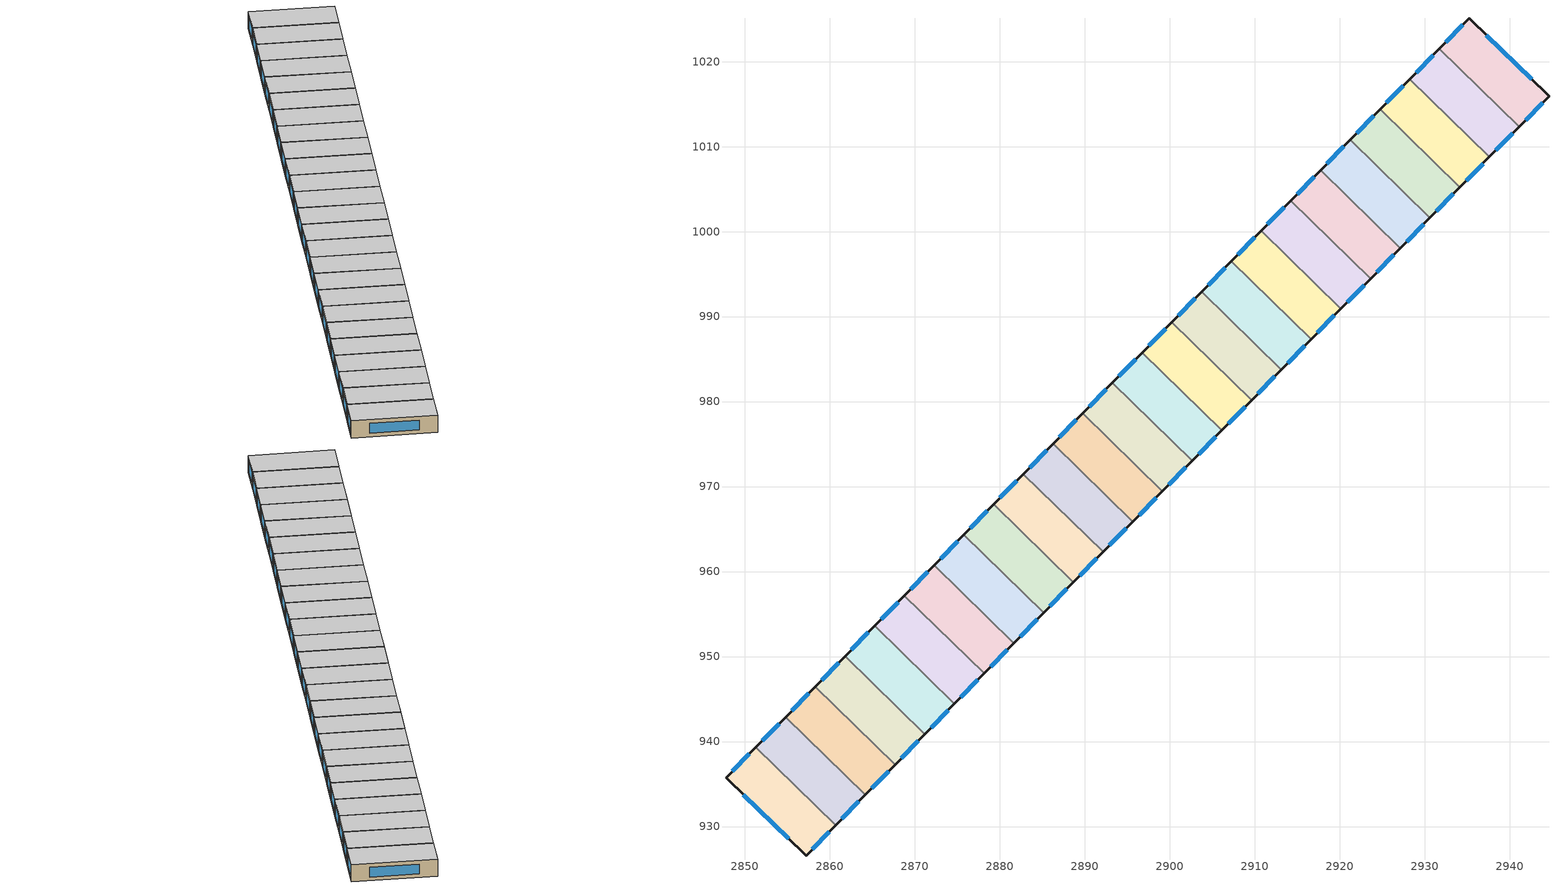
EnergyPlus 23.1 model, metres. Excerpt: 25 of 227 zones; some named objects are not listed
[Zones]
149cfdc3fe25d560_F5_dwelling_0
 floor to 149cfdc3fe25d560_F4_dwelling_0 (EU_floor_Construction): 2944.63,1015.95 2941.12,1012.36 2931.74,1021.53 2935.23,1025.08 z15
 wall outside (EU_wall_Construction): 2941.12,1012.36 2944.63,1015.95 2935.23,1025.08 2931.74,1021.53 z15:18
 wall to 149cfdc3fe25d560_F5_dwelling_1 (EU_wall_Construction): 2931.74,1021.53 2941.12,1012.36 z15:18
 window (EU_Window_Construction): 2934.48,1024.32 2932.49,1022.29 / 2942.62,1017.9 2937.24,1023.13 / 2941.87,1013.12 2943.88,1015.18 z15.64:17.36
 ceiling to 149cfdc3fe25d560_F6_dwelling_0 (EU_floor_Construction): 2941.12,1012.36 2944.63,1015.95 2935.23,1025.08 2931.74,1021.53 z18
149cfdc3fe25d560_F5_dwelling_1
 floor to 149cfdc3fe25d560_F4_dwelling_1 (EU_floor_Construction): 2941.12,1012.36 2937.62,1008.78 2928.25,1017.95 2931.74,1021.53 z15
 wall outside (EU_wall_Construction): 2931.74,1021.53 2928.25,1017.95 / 2937.62,1008.78 2941.12,1012.36 z15:18
 wall to 149cfdc3fe25d560_F5_dwelling_2 (EU_wall_Construction): 2928.25,1017.95 2937.62,1008.78 z15:18
 window (EU_Window_Construction): 2930.99,1020.76 2929,1018.71 / 2938.37,1009.54 2940.37,1011.59 z15.64:17.36
 ceiling to 149cfdc3fe25d560_F6_dwelling_1 (EU_floor_Construction): 2937.62,1008.78 2941.12,1012.36 2931.74,1021.53 2928.25,1017.95 z18
149cfdc3fe25d560_F5_dwelling_10
 floor to 149cfdc3fe25d560_F4_dwelling_10 (EU_floor_Construction): 2909.64,980.18 2906.14,976.6 2896.77,985.77 2900.26,989.35 z15
 wall outside (EU_wall_Construction): 2900.26,989.35 2896.77,985.77 / 2906.14,976.6 2909.64,980.18 z15:18
 wall to 149cfdc3fe25d560_F5_dwelling_11 (EU_wall_Construction): 2896.77,985.77 2906.14,976.6 z15:18
 wall to 149cfdc3fe25d560_F5_dwelling_9 (EU_wall_Construction): 2909.64,980.18 2900.26,989.35 z15:18
 window (EU_Window_Construction): 2899.51,988.58 2897.52,986.54 / 2906.89,977.37 2908.89,979.41 z15.64:17.36
 ceiling to 149cfdc3fe25d560_F6_dwelling_10 (EU_floor_Construction): 2906.14,976.6 2909.64,980.18 2900.26,989.35 2896.77,985.77 z18
149cfdc3fe25d560_F5_dwelling_11
 floor to 149cfdc3fe25d560_F4_dwelling_11 (EU_floor_Construction): 2906.14,976.6 2902.65,973.03 2893.27,982.2 2896.77,985.77 z15
 wall outside (EU_wall_Construction): 2896.77,985.77 2893.27,982.2 / 2902.65,973.03 2906.14,976.6 z15:18
 wall to 149cfdc3fe25d560_F5_dwelling_12 (EU_wall_Construction): 2893.27,982.2 2902.65,973.03 z15:18
 window (EU_Window_Construction): 2896.02,985.01 2894.02,982.97 / 2903.39,973.79 2905.39,975.84 z15.64:17.36
 ceiling to 149cfdc3fe25d560_F6_dwelling_11 (EU_floor_Construction): 2902.65,973.03 2906.14,976.6 2896.77,985.77 2893.27,982.2 z18
149cfdc3fe25d560_F5_dwelling_12
 floor to 149cfdc3fe25d560_F4_dwelling_12 (EU_floor_Construction): 2902.65,973.03 2899.15,969.45 2889.77,978.62 2893.27,982.2 z15
 wall outside (EU_wall_Construction): 2893.27,982.2 2889.77,978.62 / 2899.15,969.45 2902.65,973.03 z15:18
 wall to 149cfdc3fe25d560_F5_dwelling_13 (EU_wall_Construction): 2889.77,978.62 2899.15,969.45 z15:18
 window (EU_Window_Construction): 2892.52,981.43 2890.52,979.39 / 2899.9,970.22 2901.9,972.26 z15.64:17.36
 ceiling to 149cfdc3fe25d560_F6_dwelling_12 (EU_floor_Construction): 2899.15,969.45 2902.65,973.03 2893.27,982.2 2889.77,978.62 z18
149cfdc3fe25d560_F5_dwelling_13
 floor to 149cfdc3fe25d560_F4_dwelling_13 (EU_floor_Construction): 2899.15,969.45 2895.65,965.88 2886.28,975.05 2889.77,978.62 z15
 wall outside (EU_wall_Construction): 2889.77,978.62 2886.28,975.05 / 2895.65,965.88 2899.15,969.45 z15:18
 wall to 149cfdc3fe25d560_F5_dwelling_14 (EU_wall_Construction): 2886.28,975.05 2895.65,965.88 z15:18
 window (EU_Window_Construction): 2889.02,977.86 2887.02,975.82 / 2896.4,966.64 2898.4,968.69 z15.64:17.36
 ceiling to 149cfdc3fe25d560_F6_dwelling_13 (EU_floor_Construction): 2895.65,965.88 2899.15,969.45 2889.77,978.62 2886.28,975.05 z18
149cfdc3fe25d560_F5_dwelling_14
 floor to 149cfdc3fe25d560_F4_dwelling_14 (EU_floor_Construction): 2895.65,965.88 2892.15,962.3 2882.78,971.47 2886.28,975.05 z15
 wall outside (EU_wall_Construction): 2886.28,975.05 2882.78,971.47 / 2892.15,962.3 2895.65,965.88 z15:18
 wall to 149cfdc3fe25d560_F5_dwelling_15 (EU_wall_Construction): 2882.78,971.47 2892.15,962.3 z15:18
 window (EU_Window_Construction): 2885.53,974.28 2883.53,972.24 / 2892.9,963.07 2894.9,965.11 z15.64:17.36
 ceiling to 149cfdc3fe25d560_F6_dwelling_14 (EU_floor_Construction): 2892.15,962.3 2895.65,965.88 2886.28,975.05 2882.78,971.47 z18
149cfdc3fe25d560_F5_dwelling_15
 floor to 149cfdc3fe25d560_F4_dwelling_15 (EU_floor_Construction): 2892.15,962.3 2888.66,958.73 2879.28,967.9 2882.78,971.47 z15
 wall outside (EU_wall_Construction): 2882.78,971.47 2879.28,967.9 / 2888.66,958.73 2892.15,962.3 z15:18
 wall to 149cfdc3fe25d560_F5_dwelling_16 (EU_wall_Construction): 2879.28,967.9 2888.66,958.73 z15:18
 window (EU_Window_Construction): 2882.03,970.71 2880.03,968.67 / 2889.41,959.49 2891.41,961.54 z15.64:17.36
 ceiling to 149cfdc3fe25d560_F6_dwelling_15 (EU_floor_Construction): 2888.66,958.73 2892.15,962.3 2882.78,971.47 2879.28,967.9 z18
149cfdc3fe25d560_F5_dwelling_16
 floor to 149cfdc3fe25d560_F4_dwelling_16 (EU_floor_Construction): 2888.66,958.73 2885.16,955.15 2875.78,964.33 2879.28,967.9 z15
 wall outside (EU_wall_Construction): 2879.28,967.9 2875.78,964.33 / 2885.16,955.15 2888.66,958.73 z15:18
 wall to 149cfdc3fe25d560_F5_dwelling_17 (EU_wall_Construction): 2875.78,964.33 2885.16,955.15 z15:18
 window (EU_Window_Construction): 2878.53,967.14 2876.53,965.09 / 2885.91,955.92 2887.91,957.96 z15.64:17.36
 ceiling to 149cfdc3fe25d560_F6_dwelling_16 (EU_floor_Construction): 2885.16,955.15 2888.66,958.73 2879.28,967.9 2875.78,964.33 z18
149cfdc3fe25d560_F5_dwelling_17
 floor to 149cfdc3fe25d560_F4_dwelling_17 (EU_floor_Construction): 2885.16,955.15 2881.66,951.58 2872.29,960.75 2875.78,964.33 z15
 wall outside (EU_wall_Construction): 2875.78,964.33 2872.29,960.75 / 2881.66,951.58 2885.16,955.15 z15:18
 wall to 149cfdc3fe25d560_F5_dwelling_18 (EU_wall_Construction): 2872.29,960.75 2881.66,951.58 z15:18
 window (EU_Window_Construction): 2875.03,963.56 2873.04,961.52 / 2882.41,952.34 2884.41,954.39 z15.64:17.36
 ceiling to 149cfdc3fe25d560_F6_dwelling_17 (EU_floor_Construction): 2881.66,951.58 2885.16,955.15 2875.78,964.33 2872.29,960.75 z18
149cfdc3fe25d560_F5_dwelling_18
 floor to 149cfdc3fe25d560_F4_dwelling_18 (EU_floor_Construction): 2881.66,951.58 2878.17,948 2868.79,957.18 2872.29,960.75 z15
 wall outside (EU_wall_Construction): 2872.29,960.75 2868.79,957.18 / 2878.17,948 2881.66,951.58 z15:18
 wall to 149cfdc3fe25d560_F5_dwelling_19 (EU_wall_Construction): 2868.79,957.18 2878.17,948 z15:18
 window (EU_Window_Construction): 2871.54,959.99 2869.54,957.94 / 2878.92,948.77 2880.91,950.81 z15.64:17.36
 ceiling to 149cfdc3fe25d560_F6_dwelling_18 (EU_floor_Construction): 2878.17,948 2881.66,951.58 2872.29,960.75 2868.79,957.18 z18
149cfdc3fe25d560_F5_dwelling_19
 floor to 149cfdc3fe25d560_F4_dwelling_19 (EU_floor_Construction): 2878.17,948 2874.67,944.43 2865.29,953.6 2868.79,957.18 z15
 wall outside (EU_wall_Construction): 2868.79,957.18 2865.29,953.6 / 2874.67,944.43 2878.17,948 z15:18
 wall to 149cfdc3fe25d560_F5_dwelling_20 (EU_wall_Construction): 2865.29,953.6 2874.67,944.43 z15:18
 window (EU_Window_Construction): 2868.04,956.41 2866.04,954.37 / 2875.42,945.2 2877.42,947.24 z15.64:17.36
 ceiling to 149cfdc3fe25d560_F6_dwelling_19 (EU_floor_Construction): 2874.67,944.43 2878.17,948 2868.79,957.18 2865.29,953.6 z18
149cfdc3fe25d560_F5_dwelling_2
 floor to 149cfdc3fe25d560_F4_dwelling_2 (EU_floor_Construction): 2937.62,1008.78 2934.12,1005.2 2924.75,1014.38 2928.25,1017.95 z15
 wall outside (EU_wall_Construction): 2928.25,1017.95 2924.75,1014.38 / 2934.12,1005.2 2937.62,1008.78 z15:18
 wall to 149cfdc3fe25d560_F5_dwelling_3 (EU_wall_Construction): 2924.75,1014.38 2934.12,1005.2 z15:18
 window (EU_Window_Construction): 2927.5,1017.18 2925.5,1015.14 / 2934.87,1005.97 2936.87,1008.01 z15.64:17.36
 ceiling to 149cfdc3fe25d560_F6_dwelling_2 (EU_floor_Construction): 2934.12,1005.2 2937.62,1008.78 2928.25,1017.95 2924.75,1014.38 z18
149cfdc3fe25d560_F5_dwelling_20
 floor to 149cfdc3fe25d560_F4_dwelling_20 (EU_floor_Construction): 2874.67,944.43 2871.17,940.86 2861.8,950.03 2865.29,953.6 z15
 wall outside (EU_wall_Construction): 2865.29,953.6 2861.8,950.03 / 2871.17,940.86 2874.67,944.43 z15:18
 wall to 149cfdc3fe25d560_F5_dwelling_21 (EU_wall_Construction): 2861.8,950.03 2871.17,940.86 z15:18
 window (EU_Window_Construction): 2864.54,952.84 2862.55,950.8 / 2871.92,941.62 2873.92,943.67 z15.64:17.36
 ceiling to 149cfdc3fe25d560_F6_dwelling_20 (EU_floor_Construction): 2871.17,940.86 2874.67,944.43 2865.29,953.6 2861.8,950.03 z18
149cfdc3fe25d560_F5_dwelling_21
 floor to 149cfdc3fe25d560_F4_dwelling_21 (EU_floor_Construction): 2871.17,940.86 2867.68,937.28 2858.3,946.46 2861.8,950.03 z15
 wall outside (EU_wall_Construction): 2861.8,950.03 2858.3,946.46 / 2867.68,937.28 2871.17,940.86 z15:18
 wall to 149cfdc3fe25d560_F5_dwelling_22 (EU_wall_Construction): 2858.3,946.46 2867.68,937.28 z15:18
 window (EU_Window_Construction): 2861.05,949.26 2859.05,947.22 / 2868.43,938.05 2870.43,940.09 z15.64:17.36
 ceiling to 149cfdc3fe25d560_F6_dwelling_21 (EU_floor_Construction): 2867.68,937.28 2871.17,940.86 2861.8,950.03 2858.3,946.46 z18
149cfdc3fe25d560_F5_dwelling_22
 floor to 149cfdc3fe25d560_F4_dwelling_22 (EU_floor_Construction): 2867.68,937.28 2864.18,933.71 2854.8,942.88 2858.3,946.46 z15
 wall outside (EU_wall_Construction): 2858.3,946.46 2854.8,942.88 / 2864.18,933.71 2867.68,937.28 z15:18
 wall to 149cfdc3fe25d560_F5_dwelling_23 (EU_wall_Construction): 2854.8,942.88 2864.18,933.71 z15:18
 window (EU_Window_Construction): 2857.55,945.69 2855.55,943.65 / 2864.93,934.47 2866.93,936.52 z15.64:17.36
 ceiling to 149cfdc3fe25d560_F6_dwelling_22 (EU_floor_Construction): 2864.18,933.71 2867.68,937.28 2858.3,946.46 2854.8,942.88 z18
149cfdc3fe25d560_F5_dwelling_23
 floor to 149cfdc3fe25d560_F4_dwelling_23 (EU_floor_Construction): 2864.18,933.71 2860.68,930.13 2851.31,939.31 2854.8,942.88 z15
 wall outside (EU_wall_Construction): 2854.8,942.88 2851.31,939.31 / 2860.68,930.13 2864.18,933.71 z15:18
 wall to 149cfdc3fe25d560_F5_dwelling_24 (EU_wall_Construction): 2851.31,939.31 2860.68,930.13 z15:18
 window (EU_Window_Construction): 2854.05,942.12 2852.06,940.07 / 2861.43,930.9 2863.43,932.94 z15.64:17.36
 ceiling to 149cfdc3fe25d560_F6_dwelling_23 (EU_floor_Construction): 2860.68,930.13 2864.18,933.71 2854.8,942.88 2851.31,939.31 z18
149cfdc3fe25d560_F5_dwelling_24
 floor to 149cfdc3fe25d560_F4_dwelling_24 (EU_floor_Construction): 2860.68,930.13 2857.21,926.58 2847.79,935.72 2851.31,939.31 z15
 wall outside (EU_wall_Construction): 2851.31,939.31 2847.79,935.72 2857.21,926.58 2860.68,930.13 z15:18
 window (EU_Window_Construction): 2849.81,933.76 2855.19,928.54 / 2850.55,938.54 2848.54,936.49 / 2857.95,927.34 2859.94,929.37 z15.64:17.36
 ceiling to 149cfdc3fe25d560_F6_dwelling_24 (EU_floor_Construction): 2857.21,926.58 2860.68,930.13 2851.31,939.31 2847.79,935.72 z18
149cfdc3fe25d560_F5_dwelling_3
 floor to 149cfdc3fe25d560_F4_dwelling_3 (EU_floor_Construction): 2934.12,1005.2 2930.62,1001.63 2921.25,1010.8 2924.75,1014.38 z15
 wall outside (EU_wall_Construction): 2924.75,1014.38 2921.25,1010.8 / 2930.62,1001.63 2934.12,1005.2 z15:18
 wall to 149cfdc3fe25d560_F5_dwelling_4 (EU_wall_Construction): 2921.25,1010.8 2930.62,1001.63 z15:18
 window (EU_Window_Construction): 2924,1013.61 2922,1011.56 / 2931.37,1002.39 2933.37,1004.44 z15.64:17.36
 ceiling to 149cfdc3fe25d560_F6_dwelling_3 (EU_floor_Construction): 2930.62,1001.63 2934.12,1005.2 2924.75,1014.38 2921.25,1010.8 z18
149cfdc3fe25d560_F5_dwelling_4
 floor to 149cfdc3fe25d560_F4_dwelling_4 (EU_floor_Construction): 2930.62,1001.63 2927.13,998.05 2917.75,1007.22 2921.25,1010.8 z15
 wall outside (EU_wall_Construction): 2921.25,1010.8 2917.75,1007.22 / 2927.13,998.05 2930.62,1001.63 z15:18
 wall to 149cfdc3fe25d560_F5_dwelling_5 (EU_wall_Construction): 2917.75,1007.22 2927.13,998.05 z15:18
 window (EU_Window_Construction): 2920.5,1010.03 2918.5,1007.99 / 2927.88,998.82 2929.88,1000.86 z15.64:17.36
 ceiling to 149cfdc3fe25d560_F6_dwelling_4 (EU_floor_Construction): 2927.13,998.05 2930.62,1001.63 2921.25,1010.8 2917.75,1007.22 z18
149cfdc3fe25d560_F5_dwelling_5
 floor to 149cfdc3fe25d560_F4_dwelling_5 (EU_floor_Construction): 2927.13,998.05 2923.63,994.48 2914.26,1003.65 2917.75,1007.22 z15
 wall outside (EU_wall_Construction): 2917.75,1007.22 2914.26,1003.65 / 2923.63,994.48 2927.13,998.05 z15:18
 wall to 149cfdc3fe25d560_F5_dwelling_6 (EU_wall_Construction): 2914.26,1003.65 2923.63,994.48 z15:18
 window (EU_Window_Construction): 2917,1006.46 2915,1004.41 / 2924.38,995.24 2926.38,997.29 z15.64:17.36
 ceiling to 149cfdc3fe25d560_F6_dwelling_5 (EU_floor_Construction): 2923.63,994.48 2927.13,998.05 2917.75,1007.22 2914.26,1003.65 z18
149cfdc3fe25d560_F5_dwelling_6
 floor to 149cfdc3fe25d560_F4_dwelling_6 (EU_floor_Construction): 2923.63,994.48 2920.13,990.9 2910.76,1000.07 2914.26,1003.65 z15
 wall outside (EU_wall_Construction): 2914.26,1003.65 2910.76,1000.07 / 2920.13,990.9 2923.63,994.48 z15:18
 wall to 149cfdc3fe25d560_F5_dwelling_7 (EU_wall_Construction): 2910.76,1000.07 2920.13,990.9 z15:18
 window (EU_Window_Construction): 2913.51,1002.88 2911.51,1000.84 / 2920.88,991.67 2922.88,993.71 z15.64:17.36
 ceiling to 149cfdc3fe25d560_F6_dwelling_6 (EU_floor_Construction): 2920.13,990.9 2923.63,994.48 2914.26,1003.65 2910.76,1000.07 z18
149cfdc3fe25d560_F5_dwelling_7
 floor to 149cfdc3fe25d560_F4_dwelling_7 (EU_floor_Construction): 2920.13,990.9 2916.64,987.33 2907.26,996.5 2910.76,1000.07 z15
 wall outside (EU_wall_Construction): 2910.76,1000.07 2907.26,996.5 / 2916.64,987.33 2920.13,990.9 z15:18
 wall to 149cfdc3fe25d560_F5_dwelling_8 (EU_wall_Construction): 2907.26,996.5 2916.64,987.33 z15:18
 window (EU_Window_Construction): 2910.01,999.31 2908.01,997.26 / 2917.38,988.09 2919.38,990.14 z15.64:17.36
 ceiling to 149cfdc3fe25d560_F6_dwelling_7 (EU_floor_Construction): 2916.64,987.33 2920.13,990.9 2910.76,1000.07 2907.26,996.5 z18
149cfdc3fe25d560_F5_dwelling_8
 floor to 149cfdc3fe25d560_F4_dwelling_8 (EU_floor_Construction): 2916.64,987.33 2913.14,983.75 2903.76,992.92 2907.26,996.5 z15
 wall outside (EU_wall_Construction): 2907.26,996.5 2903.76,992.92 / 2913.14,983.75 2916.64,987.33 z15:18
 wall to 149cfdc3fe25d560_F5_dwelling_9 (EU_wall_Construction): 2903.76,992.92 2913.14,983.75 z15:18
 window (EU_Window_Construction): 2906.51,995.73 2904.51,993.69 / 2913.89,984.52 2915.89,986.56 z15.64:17.36
 ceiling to 149cfdc3fe25d560_F6_dwelling_8 (EU_floor_Construction): 2913.14,983.75 2916.64,987.33 2907.26,996.5 2903.76,992.92 z18
149cfdc3fe25d560_F5_dwelling_9
 floor to 149cfdc3fe25d560_F4_dwelling_9 (EU_floor_Construction): 2913.14,983.75 2909.64,980.18 2900.26,989.35 2903.76,992.92 z15
 wall outside (EU_wall_Construction): 2903.76,992.92 2900.26,989.35 / 2909.64,980.18 2913.14,983.75 z15:18
 window (EU_Window_Construction): 2903.01,992.16 2901.01,990.11 / 2910.39,980.94 2912.39,982.99 z15.64:17.36
 ceiling to 149cfdc3fe25d560_F6_dwelling_9 (EU_floor_Construction): 2909.64,980.18 2913.14,983.75 2903.76,992.92 2900.26,989.35 z18
[Building]
EU S2 Campaign: North Axis=0; Terrain=City; Solar Distribution=FullExterior
[Site:Location]
Yerevan-Zvartnots.Intl.AP: Latitude=40.15; Longitude=44.383; Time Zone=4; Elevation=854
[SizingPeriod:WeatherFileDays]
AnnualSizingPeriod: Begin Month=1; Begin Day of Month=1; End Month=12; End Day of Month=31; Day of Week for Start Day=Monday; Use Weather File Daylight Saving Period=No; Use Weather File Rain and Snow Indicators=No
[MATERIAL]
EU_InternalMass_Material: Roughness=MediumRough; Thickness=0.1; Conductivity=1; Density=1800; Specific Heat=900; Thermal Absorptance=0.9; Solar Absorptance=0.7; Visible Absorptance=0.7
[MATERIAL:NOMASS] Roughness=MediumRough; Thermal Absorptance=0.9; Solar Absorptance=0.7; Visible Absorptance=0.7
Name | Thermal Resistance
EU_wall_NoMass | 1.05043
EU_floor_NoMass | 0.478065
[WINDOWMATERIAL:SIMPLEGLAZINGSYSTEM]
EU_Window_SimpleGlazing: UFactor=2.5566; Solar Heat Gain Coefficient=0.75; Visible Transmittance=0.75
[CONSTRUCTION]
EU_wall_Construction: EU_wall_NoMass
EU_floor_Construction: EU_floor_NoMass
EU_Window_Construction: EU_Window_SimpleGlazing
EU_InternalMass_Construction: EU_InternalMass_Material
[ZONE] Type=1; Multiplier=1; Ceiling Height=autocalculate; Floor Area=autocalculate; Part of Total Floor Area=Yes
Name | Volume
149cfdc3fe25d560_F5_dwelling_0 | 196.779
149cfdc3fe25d560_F5_dwelling_1 | 196.794
149cfdc3fe25d560_F5_dwelling_10; 149cfdc3fe25d560_F5_dwelling_7; 149cfdc3fe25d560_F5_dwelling_8; 149cfdc3fe25d560_F5_dwelling_9 | 196.789
149cfdc3fe25d560_F5_dwelling_11 | 196.734
149cfdc3fe25d560_F5_dwelling_12; 149cfdc3fe25d560_F5_dwelling_13; 149cfdc3fe25d560_F5_dwelling_24 | 196.8
149cfdc3fe25d560_F5_dwelling_14 | 196.781
149cfdc3fe25d560_F5_dwelling_15 | 196.745
149cfdc3fe25d560_F5_dwelling_16 | 196.791
149cfdc3fe25d560_F5_dwelling_17 | 196.774
149cfdc3fe25d560_F5_dwelling_18; 149cfdc3fe25d560_F5_dwelling_19; 149cfdc3fe25d560_F5_dwelling_21 | 196.785
149cfdc3fe25d560_F5_dwelling_2 | 196.749
149cfdc3fe25d560_F5_dwelling_20 | 196.766
149cfdc3fe25d560_F5_dwelling_22 | 196.796
149cfdc3fe25d560_F5_dwelling_23 | 196.74
149cfdc3fe25d560_F5_dwelling_3 | 196.815
149cfdc3fe25d560_F5_dwelling_4 | 196.787
149cfdc3fe25d560_F5_dwelling_5 | 196.759
149cfdc3fe25d560_F5_dwelling_6 | 196.807
[INTERNALMASS] Construction=EU_InternalMass_Construction
Name | Zone or ZoneList | Surface Area
149cfdc3fe25d560_F5_dwelling_0_EU_InternalMass | 149cfdc3fe25d560_F5_dwelling_0 | 65.5929
149cfdc3fe25d560_F5_dwelling_1_EU_InternalMass | 149cfdc3fe25d560_F5_dwelling_1 | 65.5981
149cfdc3fe25d560_F5_dwelling_2_EU_InternalMass | 149cfdc3fe25d560_F5_dwelling_2 | 65.583
149cfdc3fe25d560_F5_dwelling_3_EU_InternalMass | 149cfdc3fe25d560_F5_dwelling_3 | 65.6052
149cfdc3fe25d560_F5_dwelling_4_EU_InternalMass | 149cfdc3fe25d560_F5_dwelling_4 | 65.5958
149cfdc3fe25d560_F5_dwelling_5_EU_InternalMass | 149cfdc3fe25d560_F5_dwelling_5 | 65.5866
149cfdc3fe25d560_F5_dwelling_6_EU_InternalMass | 149cfdc3fe25d560_F5_dwelling_6 | 65.6022
149cfdc3fe25d560_F5_dwelling_7_EU_InternalMass | 149cfdc3fe25d560_F5_dwelling_7 | 65.5965
149cfdc3fe25d560_F5_dwelling_8_EU_InternalMass | 149cfdc3fe25d560_F5_dwelling_8 | 65.5965
149cfdc3fe25d560_F5_dwelling_9_EU_InternalMass | 149cfdc3fe25d560_F5_dwelling_9 | 65.5965
149cfdc3fe25d560_F5_dwelling_10_EU_InternalMass | 149cfdc3fe25d560_F5_dwelling_10 | 65.5965
149cfdc3fe25d560_F5_dwelling_11_EU_InternalMass | 149cfdc3fe25d560_F5_dwelling_11 | 65.5779
149cfdc3fe25d560_F5_dwelling_12_EU_InternalMass | 149cfdc3fe25d560_F5_dwelling_12 | 65.6001
149cfdc3fe25d560_F5_dwelling_13_EU_InternalMass | 149cfdc3fe25d560_F5_dwelling_13 | 65.6001
149cfdc3fe25d560_F5_dwelling_14_EU_InternalMass | 149cfdc3fe25d560_F5_dwelling_14 | 65.5937
149cfdc3fe25d560_F5_dwelling_15_EU_InternalMass | 149cfdc3fe25d560_F5_dwelling_15 | 65.5815
149cfdc3fe25d560_F5_dwelling_16_EU_InternalMass | 149cfdc3fe25d560_F5_dwelling_16 | 65.5971
149cfdc3fe25d560_F5_dwelling_17_EU_InternalMass | 149cfdc3fe25d560_F5_dwelling_17 | 65.5914
149cfdc3fe25d560_F5_dwelling_18_EU_InternalMass | 149cfdc3fe25d560_F5_dwelling_18 | 65.5949
149cfdc3fe25d560_F5_dwelling_19_EU_InternalMass | 149cfdc3fe25d560_F5_dwelling_19 | 65.595
149cfdc3fe25d560_F5_dwelling_20_EU_InternalMass | 149cfdc3fe25d560_F5_dwelling_20 | 65.5886
149cfdc3fe25d560_F5_dwelling_21_EU_InternalMass | 149cfdc3fe25d560_F5_dwelling_21 | 65.595
149cfdc3fe25d560_F5_dwelling_22_EU_InternalMass | 149cfdc3fe25d560_F5_dwelling_22 | 65.5984
149cfdc3fe25d560_F5_dwelling_23_EU_InternalMass | 149cfdc3fe25d560_F5_dwelling_23 | 65.5799
149cfdc3fe25d560_F5_dwelling_24_EU_InternalMass | 149cfdc3fe25d560_F5_dwelling_24 | 65.6
[OTHEREQUIPMENT] Fuel Type=Electricity; Design Level Calculation Method=Watts/Area; Power per Zone Floor Area=1; Fraction Latent=0; Fraction Radiant=0; Fraction Lost=0; Carbon Dioxide Generation Rate=0; EndUse Subcategory=EU_Step8_InternalGains
Name | Zone or ZoneList or Space or SpaceList | Schedule
EU_Step8_InternalGain_149cfdc3fe25d560_F5_dwelling_0_f000 | 149cfdc3fe25d560_F5_dwelling_0 | EU_Step8_GainSchedule_149cfdc3fe25d560_F5_dwelling_0_f000
EU_Step8_InternalGain_149cfdc3fe25d560_F5_dwelling_1_f000 | 149cfdc3fe25d560_F5_dwelling_1 | EU_Step8_GainSchedule_149cfdc3fe25d560_F5_dwelling_1_f000
EU_Step8_InternalGain_149cfdc3fe25d560_F5_dwelling_2_f000 | 149cfdc3fe25d560_F5_dwelling_2 | EU_Step8_GainSchedule_149cfdc3fe25d560_F5_dwelling_2_f000
EU_Step8_InternalGain_149cfdc3fe25d560_F5_dwelling_3_f000 | 149cfdc3fe25d560_F5_dwelling_3 | EU_Step8_GainSchedule_149cfdc3fe25d560_F5_dwelling_3_f000
EU_Step8_InternalGain_149cfdc3fe25d560_F5_dwelling_4_f000 | 149cfdc3fe25d560_F5_dwelling_4 | EU_Step8_GainSchedule_149cfdc3fe25d560_F5_dwelling_4_f000
EU_Step8_InternalGain_149cfdc3fe25d560_F5_dwelling_5_f000 | 149cfdc3fe25d560_F5_dwelling_5 | EU_Step8_GainSchedule_149cfdc3fe25d560_F5_dwelling_5_f000
EU_Step8_InternalGain_149cfdc3fe25d560_F5_dwelling_6_f000 | 149cfdc3fe25d560_F5_dwelling_6 | EU_Step8_GainSchedule_149cfdc3fe25d560_F5_dwelling_6_f000
EU_Step8_InternalGain_149cfdc3fe25d560_F5_dwelling_7_f000 | 149cfdc3fe25d560_F5_dwelling_7 | EU_Step8_GainSchedule_149cfdc3fe25d560_F5_dwelling_7_f000
EU_Step8_InternalGain_149cfdc3fe25d560_F5_dwelling_8_f000 | 149cfdc3fe25d560_F5_dwelling_8 | EU_Step8_GainSchedule_149cfdc3fe25d560_F5_dwelling_8_f000
EU_Step8_InternalGain_149cfdc3fe25d560_F5_dwelling_9_f000 | 149cfdc3fe25d560_F5_dwelling_9 | EU_Step8_GainSchedule_149cfdc3fe25d560_F5_dwelling_9_f000
EU_Step8_InternalGain_149cfdc3fe25d560_F5_dwelling_10_f000 | 149cfdc3fe25d560_F5_dwelling_10 | EU_Step8_GainSchedule_149cfdc3fe25d560_F5_dwelling_10_f000
EU_Step8_InternalGain_149cfdc3fe25d560_F5_dwelling_11_f000 | 149cfdc3fe25d560_F5_dwelling_11 | EU_Step8_GainSchedule_149cfdc3fe25d560_F5_dwelling_11_f000
EU_Step8_InternalGain_149cfdc3fe25d560_F5_dwelling_12_f000 | 149cfdc3fe25d560_F5_dwelling_12 | EU_Step8_GainSchedule_149cfdc3fe25d560_F5_dwelling_12_f000
EU_Step8_InternalGain_149cfdc3fe25d560_F5_dwelling_13_f000 | 149cfdc3fe25d560_F5_dwelling_13 | EU_Step8_GainSchedule_149cfdc3fe25d560_F5_dwelling_13_f000
EU_Step8_InternalGain_149cfdc3fe25d560_F5_dwelling_14_f000 | 149cfdc3fe25d560_F5_dwelling_14 | EU_Step8_GainSchedule_149cfdc3fe25d560_F5_dwelling_14_f000
EU_Step8_InternalGain_149cfdc3fe25d560_F5_dwelling_15_f000 | 149cfdc3fe25d560_F5_dwelling_15 | EU_Step8_GainSchedule_149cfdc3fe25d560_F5_dwelling_15_f000
EU_Step8_InternalGain_149cfdc3fe25d560_F5_dwelling_16_f000 | 149cfdc3fe25d560_F5_dwelling_16 | EU_Step8_GainSchedule_149cfdc3fe25d560_F5_dwelling_16_f000
EU_Step8_InternalGain_149cfdc3fe25d560_F5_dwelling_17_f000 | 149cfdc3fe25d560_F5_dwelling_17 | EU_Step8_GainSchedule_149cfdc3fe25d560_F5_dwelling_17_f000
EU_Step8_InternalGain_149cfdc3fe25d560_F5_dwelling_18_f000 | 149cfdc3fe25d560_F5_dwelling_18 | EU_Step8_GainSchedule_149cfdc3fe25d560_F5_dwelling_18_f000
EU_Step8_InternalGain_149cfdc3fe25d560_F5_dwelling_19_f000 | 149cfdc3fe25d560_F5_dwelling_19 | EU_Step8_GainSchedule_149cfdc3fe25d560_F5_dwelling_19_f000
EU_Step8_InternalGain_149cfdc3fe25d560_F5_dwelling_20_f000 | 149cfdc3fe25d560_F5_dwelling_20 | EU_Step8_GainSchedule_149cfdc3fe25d560_F5_dwelling_20_f000
EU_Step8_InternalGain_149cfdc3fe25d560_F5_dwelling_21_f000 | 149cfdc3fe25d560_F5_dwelling_21 | EU_Step8_GainSchedule_149cfdc3fe25d560_F5_dwelling_21_f000
EU_Step8_InternalGain_149cfdc3fe25d560_F5_dwelling_22_f000 | 149cfdc3fe25d560_F5_dwelling_22 | EU_Step8_GainSchedule_149cfdc3fe25d560_F5_dwelling_22_f000
EU_Step8_InternalGain_149cfdc3fe25d560_F5_dwelling_23_f000 | 149cfdc3fe25d560_F5_dwelling_23 | EU_Step8_GainSchedule_149cfdc3fe25d560_F5_dwelling_23_f000
EU_Step8_InternalGain_149cfdc3fe25d560_F5_dwelling_24_f000 | 149cfdc3fe25d560_F5_dwelling_24 | EU_Step8_GainSchedule_149cfdc3fe25d560_F5_dwelling_24_f000
[ZONEVENTILATION:DESIGNFLOWRATE] Schedule=EU_AlwaysOn; Design Flow Rate Calculation Method=AirChanges/Hour; Air Changes per Hour=0.557805; Ventilation Type=Natural; Fan Pressure Rise=0; Fan Total Efficiency=1; Constant Term Coefficient=1; Temperature Term Coefficient=0; Velocity Term Coefficient=0; Velocity Squared Term Coefficient=0; Minimum Indoor Temperature=-100; Maximum Indoor Temperature=100; Delta Temperature=-100; Minimum Outdoor Temperature=-100; Maximum Outdoor Temperature=100; Maximum Wind Speed=40
Name | Zone or ZoneList or Space or SpaceList
EU_ConstantAir_149cfdc3fe25d560_F5_dwelling_0 | 149cfdc3fe25d560_F5_dwelling_0
EU_ConstantAir_149cfdc3fe25d560_F5_dwelling_1 | 149cfdc3fe25d560_F5_dwelling_1
EU_ConstantAir_149cfdc3fe25d560_F5_dwelling_2 | 149cfdc3fe25d560_F5_dwelling_2
EU_ConstantAir_149cfdc3fe25d560_F5_dwelling_3 | 149cfdc3fe25d560_F5_dwelling_3
EU_ConstantAir_149cfdc3fe25d560_F5_dwelling_4 | 149cfdc3fe25d560_F5_dwelling_4
EU_ConstantAir_149cfdc3fe25d560_F5_dwelling_5 | 149cfdc3fe25d560_F5_dwelling_5
EU_ConstantAir_149cfdc3fe25d560_F5_dwelling_6 | 149cfdc3fe25d560_F5_dwelling_6
EU_ConstantAir_149cfdc3fe25d560_F5_dwelling_7 | 149cfdc3fe25d560_F5_dwelling_7
EU_ConstantAir_149cfdc3fe25d560_F5_dwelling_8 | 149cfdc3fe25d560_F5_dwelling_8
EU_ConstantAir_149cfdc3fe25d560_F5_dwelling_9 | 149cfdc3fe25d560_F5_dwelling_9
EU_ConstantAir_149cfdc3fe25d560_F5_dwelling_10 | 149cfdc3fe25d560_F5_dwelling_10
EU_ConstantAir_149cfdc3fe25d560_F5_dwelling_11 | 149cfdc3fe25d560_F5_dwelling_11
EU_ConstantAir_149cfdc3fe25d560_F5_dwelling_12 | 149cfdc3fe25d560_F5_dwelling_12
EU_ConstantAir_149cfdc3fe25d560_F5_dwelling_13 | 149cfdc3fe25d560_F5_dwelling_13
EU_ConstantAir_149cfdc3fe25d560_F5_dwelling_14 | 149cfdc3fe25d560_F5_dwelling_14
EU_ConstantAir_149cfdc3fe25d560_F5_dwelling_15 | 149cfdc3fe25d560_F5_dwelling_15
EU_ConstantAir_149cfdc3fe25d560_F5_dwelling_16 | 149cfdc3fe25d560_F5_dwelling_16
EU_ConstantAir_149cfdc3fe25d560_F5_dwelling_17 | 149cfdc3fe25d560_F5_dwelling_17
EU_ConstantAir_149cfdc3fe25d560_F5_dwelling_18 | 149cfdc3fe25d560_F5_dwelling_18
EU_ConstantAir_149cfdc3fe25d560_F5_dwelling_19 | 149cfdc3fe25d560_F5_dwelling_19
EU_ConstantAir_149cfdc3fe25d560_F5_dwelling_20 | 149cfdc3fe25d560_F5_dwelling_20
EU_ConstantAir_149cfdc3fe25d560_F5_dwelling_21 | 149cfdc3fe25d560_F5_dwelling_21
EU_ConstantAir_149cfdc3fe25d560_F5_dwelling_22 | 149cfdc3fe25d560_F5_dwelling_22
EU_ConstantAir_149cfdc3fe25d560_F5_dwelling_23 | 149cfdc3fe25d560_F5_dwelling_23
EU_ConstantAir_149cfdc3fe25d560_F5_dwelling_24 | 149cfdc3fe25d560_F5_dwelling_24
[HVACTEMPLATE:ZONE:IDEALLOADSAIRSYSTEM] System Availability Schedule=EU_AlwaysOn; Maximum Heating Supply Air Temperature=50; Minimum Cooling Supply Air Temperature=13; Maximum Heating Supply Air Humidity Ratio=0.0156; Minimum Cooling Supply Air Humidity Ratio=0.0077; Heating Limit=NoLimit; Cooling Limit=NoLimit; Heating Availability Schedule=EU_AlwaysOn; Cooling Availability Schedule=EU_CoolingOff; Dehumidification Control Type=ConstantSensibleHeatRatio; Cooling Sensible Heat Ratio=0.7; Dehumidification Setpoint=60; Humidification Control Type=None; Humidification Setpoint=30; Outdoor Air Method=None; Outdoor Air Flow Rate per Person=0.00944; Outdoor Air Flow Rate per Zone Floor Area=0; Outdoor Air Flow Rate per Zone=0; Demand Controlled Ventilation Type=None; Outdoor Air Economizer Type=NoEconomizer; Heat Recovery Type=None; Sensible Heat Recovery Effectiveness=0.7; Latent Heat Recovery Effectiveness=0.65
Name | Template Thermostat
149cfdc3fe25d560_F5_dwelling_0 | EU_HeatOnly_149cfdc3fe25d560_F5_dwelling_0
149cfdc3fe25d560_F5_dwelling_1 | EU_HeatOnly_149cfdc3fe25d560_F5_dwelling_1
149cfdc3fe25d560_F5_dwelling_2 | EU_HeatOnly_149cfdc3fe25d560_F5_dwelling_2
149cfdc3fe25d560_F5_dwelling_3 | EU_HeatOnly_149cfdc3fe25d560_F5_dwelling_3
149cfdc3fe25d560_F5_dwelling_4 | EU_HeatOnly_149cfdc3fe25d560_F5_dwelling_4
149cfdc3fe25d560_F5_dwelling_5 | EU_HeatOnly_149cfdc3fe25d560_F5_dwelling_5
149cfdc3fe25d560_F5_dwelling_6 | EU_HeatOnly_149cfdc3fe25d560_F5_dwelling_6
149cfdc3fe25d560_F5_dwelling_7 | EU_HeatOnly_149cfdc3fe25d560_F5_dwelling_7
149cfdc3fe25d560_F5_dwelling_8 | EU_HeatOnly_149cfdc3fe25d560_F5_dwelling_8
149cfdc3fe25d560_F5_dwelling_9 | EU_HeatOnly_149cfdc3fe25d560_F5_dwelling_9
149cfdc3fe25d560_F5_dwelling_10 | EU_HeatOnly_149cfdc3fe25d560_F5_dwelling_10
149cfdc3fe25d560_F5_dwelling_11 | EU_HeatOnly_149cfdc3fe25d560_F5_dwelling_11
149cfdc3fe25d560_F5_dwelling_12 | EU_HeatOnly_149cfdc3fe25d560_F5_dwelling_12
149cfdc3fe25d560_F5_dwelling_13 | EU_HeatOnly_149cfdc3fe25d560_F5_dwelling_13
149cfdc3fe25d560_F5_dwelling_14 | EU_HeatOnly_149cfdc3fe25d560_F5_dwelling_14
149cfdc3fe25d560_F5_dwelling_15 | EU_HeatOnly_149cfdc3fe25d560_F5_dwelling_15
149cfdc3fe25d560_F5_dwelling_16 | EU_HeatOnly_149cfdc3fe25d560_F5_dwelling_16
149cfdc3fe25d560_F5_dwelling_17 | EU_HeatOnly_149cfdc3fe25d560_F5_dwelling_17
149cfdc3fe25d560_F5_dwelling_18 | EU_HeatOnly_149cfdc3fe25d560_F5_dwelling_18
149cfdc3fe25d560_F5_dwelling_19 | EU_HeatOnly_149cfdc3fe25d560_F5_dwelling_19
149cfdc3fe25d560_F5_dwelling_20 | EU_HeatOnly_149cfdc3fe25d560_F5_dwelling_20
149cfdc3fe25d560_F5_dwelling_21 | EU_HeatOnly_149cfdc3fe25d560_F5_dwelling_21
149cfdc3fe25d560_F5_dwelling_22 | EU_HeatOnly_149cfdc3fe25d560_F5_dwelling_22
149cfdc3fe25d560_F5_dwelling_23 | EU_HeatOnly_149cfdc3fe25d560_F5_dwelling_23
149cfdc3fe25d560_F5_dwelling_24 | EU_HeatOnly_149cfdc3fe25d560_F5_dwelling_24
[SIZING:ZONE] Zone Cooling Design Supply Air Temperature Input Method=SupplyAirTemperature; Zone Cooling Design Supply Air Temperature=13; Zone Heating Design Supply Air Temperature Input Method=SupplyAirTemperature; Zone Heating Design Supply Air Temperature=50; Zone Cooling Design Supply Air Humidity Ratio=0.008; Zone Heating Design Supply Air Humidity Ratio=0.008; Cooling Design Air Flow Method=DesignDay; Cooling Design Air Flow Rate=0; Cooling Minimum Air Flow per Zone Floor Area=0.000762; Cooling Minimum Air Flow=0; Cooling Minimum Air Flow Fraction=0.2; Heating Design Air Flow Method=DesignDay; Heating Design Air Flow Rate=0; Heating Maximum Air Flow per Zone Floor Area=0.002032; Heating Maximum Air Flow=0.141576; Heating Maximum Air Flow Fraction=0.3; Account for Dedicated Outdoor Air System=No; Dedicated Outdoor Air System Control Strategy=NeutralSupplyAir; Dedicated Outdoor Air Low Setpoint Temperature for Design=autosize; Dedicated Outdoor Air High Setpoint Temperature for Design=autosize; Zone Load Sizing Method=Sensible Load Only No Latent Load; Zone Latent Cooling Design Supply Air Humidity Ratio Input Method=HumidityRatioDifference; Zone Cooling Design Supply Air Humidity Ratio Difference=0.005; Zone Latent Heating Design Supply Air Humidity Ratio Input Method=HumidityRatioDifference; Zone Humidification Design Supply Air Humidity Ratio Difference=0.005
149cfdc3fe25d560_F5_dwelling_0; 149cfdc3fe25d560_F5_dwelling_1; 149cfdc3fe25d560_F5_dwelling_2; 149cfdc3fe25d560_F5_dwelling_3; 149cfdc3fe25d560_F5_dwelling_4; 149cfdc3fe25d560_F5_dwelling_5; 149cfdc3fe25d560_F5_dwelling_6; 149cfdc3fe25d560_F5_dwelling_7; 149cfdc3fe25d560_F5_dwelling_8; 149cfdc3fe25d560_F5_dwelling_9; 149cfdc3fe25d560_F5_dwelling_10; 149cfdc3fe25d560_F5_dwelling_11; 149cfdc3fe25d560_F5_dwelling_12; 149cfdc3fe25d560_F5_dwelling_13; 149cfdc3fe25d560_F5_dwelling_14; 149cfdc3fe25d560_F5_dwelling_15; 149cfdc3fe25d560_F5_dwelling_16; 149cfdc3fe25d560_F5_dwelling_17; 149cfdc3fe25d560_F5_dwelling_18; 149cfdc3fe25d560_F5_dwelling_19; 149cfdc3fe25d560_F5_dwelling_20; 149cfdc3fe25d560_F5_dwelling_21; 149cfdc3fe25d560_F5_dwelling_22; 149cfdc3fe25d560_F5_dwelling_23; 149cfdc3fe25d560_F5_dwelling_24
[SCHEDULE:CONSTANT]
Name | Hourly Value
EU_AlwaysOn | 1
EU_CoolingOff | 0
[SCHEDULE:FILE] Column Number=1; Rows to Skip at Top=0; Number of Hours of Data=8760; Column Separator=Comma; Interpolate to Timestep=No; Minutes per Item=60; Adjust Schedule for Daylight Savings=Yes
Name | File
EU_Step8_GainSchedule_149cfdc3fe25d560_F5_dwelling_0_f000 | ../../schedules/149cfdc3fe25d560/149cfdc3fe25d560_F5_dwelling_0_f000_gain.csv
EU_Step8_GainSchedule_149cfdc3fe25d560_F5_dwelling_1_f000 | ../../schedules/149cfdc3fe25d560/149cfdc3fe25d560_F5_dwelling_1_f000_gain.csv
EU_Step8_GainSchedule_149cfdc3fe25d560_F5_dwelling_2_f000 | ../../schedules/149cfdc3fe25d560/149cfdc3fe25d560_F5_dwelling_2_f000_gain.csv
EU_Step8_GainSchedule_149cfdc3fe25d560_F5_dwelling_3_f000 | ../../schedules/149cfdc3fe25d560/149cfdc3fe25d560_F5_dwelling_3_f000_gain.csv
EU_Step8_GainSchedule_149cfdc3fe25d560_F5_dwelling_4_f000 | ../../schedules/149cfdc3fe25d560/149cfdc3fe25d560_F5_dwelling_4_f000_gain.csv
EU_Step8_GainSchedule_149cfdc3fe25d560_F5_dwelling_5_f000 | ../../schedules/149cfdc3fe25d560/149cfdc3fe25d560_F5_dwelling_5_f000_gain.csv
EU_Step8_GainSchedule_149cfdc3fe25d560_F5_dwelling_6_f000 | ../../schedules/149cfdc3fe25d560/149cfdc3fe25d560_F5_dwelling_6_f000_gain.csv
EU_Step8_GainSchedule_149cfdc3fe25d560_F5_dwelling_7_f000 | ../../schedules/149cfdc3fe25d560/149cfdc3fe25d560_F5_dwelling_7_f000_gain.csv
EU_Step8_GainSchedule_149cfdc3fe25d560_F5_dwelling_8_f000 | ../../schedules/149cfdc3fe25d560/149cfdc3fe25d560_F5_dwelling_8_f000_gain.csv
EU_Step8_GainSchedule_149cfdc3fe25d560_F5_dwelling_9_f000 | ../../schedules/149cfdc3fe25d560/149cfdc3fe25d560_F5_dwelling_9_f000_gain.csv
EU_Step8_GainSchedule_149cfdc3fe25d560_F5_dwelling_10_f000 | ../../schedules/149cfdc3fe25d560/149cfdc3fe25d560_F5_dwelling_10_f000_gain.csv
EU_Step8_GainSchedule_149cfdc3fe25d560_F5_dwelling_11_f000 | ../../schedules/149cfdc3fe25d560/149cfdc3fe25d560_F5_dwelling_11_f000_gain.csv
EU_Step8_GainSchedule_149cfdc3fe25d560_F5_dwelling_12_f000 | ../../schedules/149cfdc3fe25d560/149cfdc3fe25d560_F5_dwelling_12_f000_gain.csv
EU_Step8_GainSchedule_149cfdc3fe25d560_F5_dwelling_13_f000 | ../../schedules/149cfdc3fe25d560/149cfdc3fe25d560_F5_dwelling_13_f000_gain.csv
EU_Step8_GainSchedule_149cfdc3fe25d560_F5_dwelling_14_f000 | ../../schedules/149cfdc3fe25d560/149cfdc3fe25d560_F5_dwelling_14_f000_gain.csv
EU_Step8_GainSchedule_149cfdc3fe25d560_F5_dwelling_15_f000 | ../../schedules/149cfdc3fe25d560/149cfdc3fe25d560_F5_dwelling_15_f000_gain.csv
EU_Step8_GainSchedule_149cfdc3fe25d560_F5_dwelling_16_f000 | ../../schedules/149cfdc3fe25d560/149cfdc3fe25d560_F5_dwelling_16_f000_gain.csv
EU_Step8_GainSchedule_149cfdc3fe25d560_F5_dwelling_17_f000 | ../../schedules/149cfdc3fe25d560/149cfdc3fe25d560_F5_dwelling_17_f000_gain.csv
EU_Step8_GainSchedule_149cfdc3fe25d560_F5_dwelling_18_f000 | ../../schedules/149cfdc3fe25d560/149cfdc3fe25d560_F5_dwelling_18_f000_gain.csv
EU_Step8_GainSchedule_149cfdc3fe25d560_F5_dwelling_19_f000 | ../../schedules/149cfdc3fe25d560/149cfdc3fe25d560_F5_dwelling_19_f000_gain.csv
EU_Step8_GainSchedule_149cfdc3fe25d560_F5_dwelling_20_f000 | ../../schedules/149cfdc3fe25d560/149cfdc3fe25d560_F5_dwelling_20_f000_gain.csv
EU_Step8_GainSchedule_149cfdc3fe25d560_F5_dwelling_21_f000 | ../../schedules/149cfdc3fe25d560/149cfdc3fe25d560_F5_dwelling_21_f000_gain.csv
EU_Step8_GainSchedule_149cfdc3fe25d560_F5_dwelling_22_f000 | ../../schedules/149cfdc3fe25d560/149cfdc3fe25d560_F5_dwelling_22_f000_gain.csv
EU_Step8_GainSchedule_149cfdc3fe25d560_F5_dwelling_23_f000 | ../../schedules/149cfdc3fe25d560/149cfdc3fe25d560_F5_dwelling_23_f000_gain.csv
EU_Step8_GainSchedule_149cfdc3fe25d560_F5_dwelling_24_f000 | ../../schedules/149cfdc3fe25d560/149cfdc3fe25d560_F5_dwelling_24_f000_gain.csv
